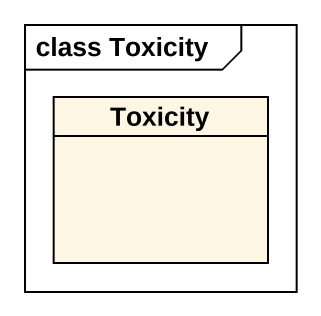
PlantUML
@startuml
mainframe class Toxicity
hide circle
hide empty members
class Toxicity
@enduml
